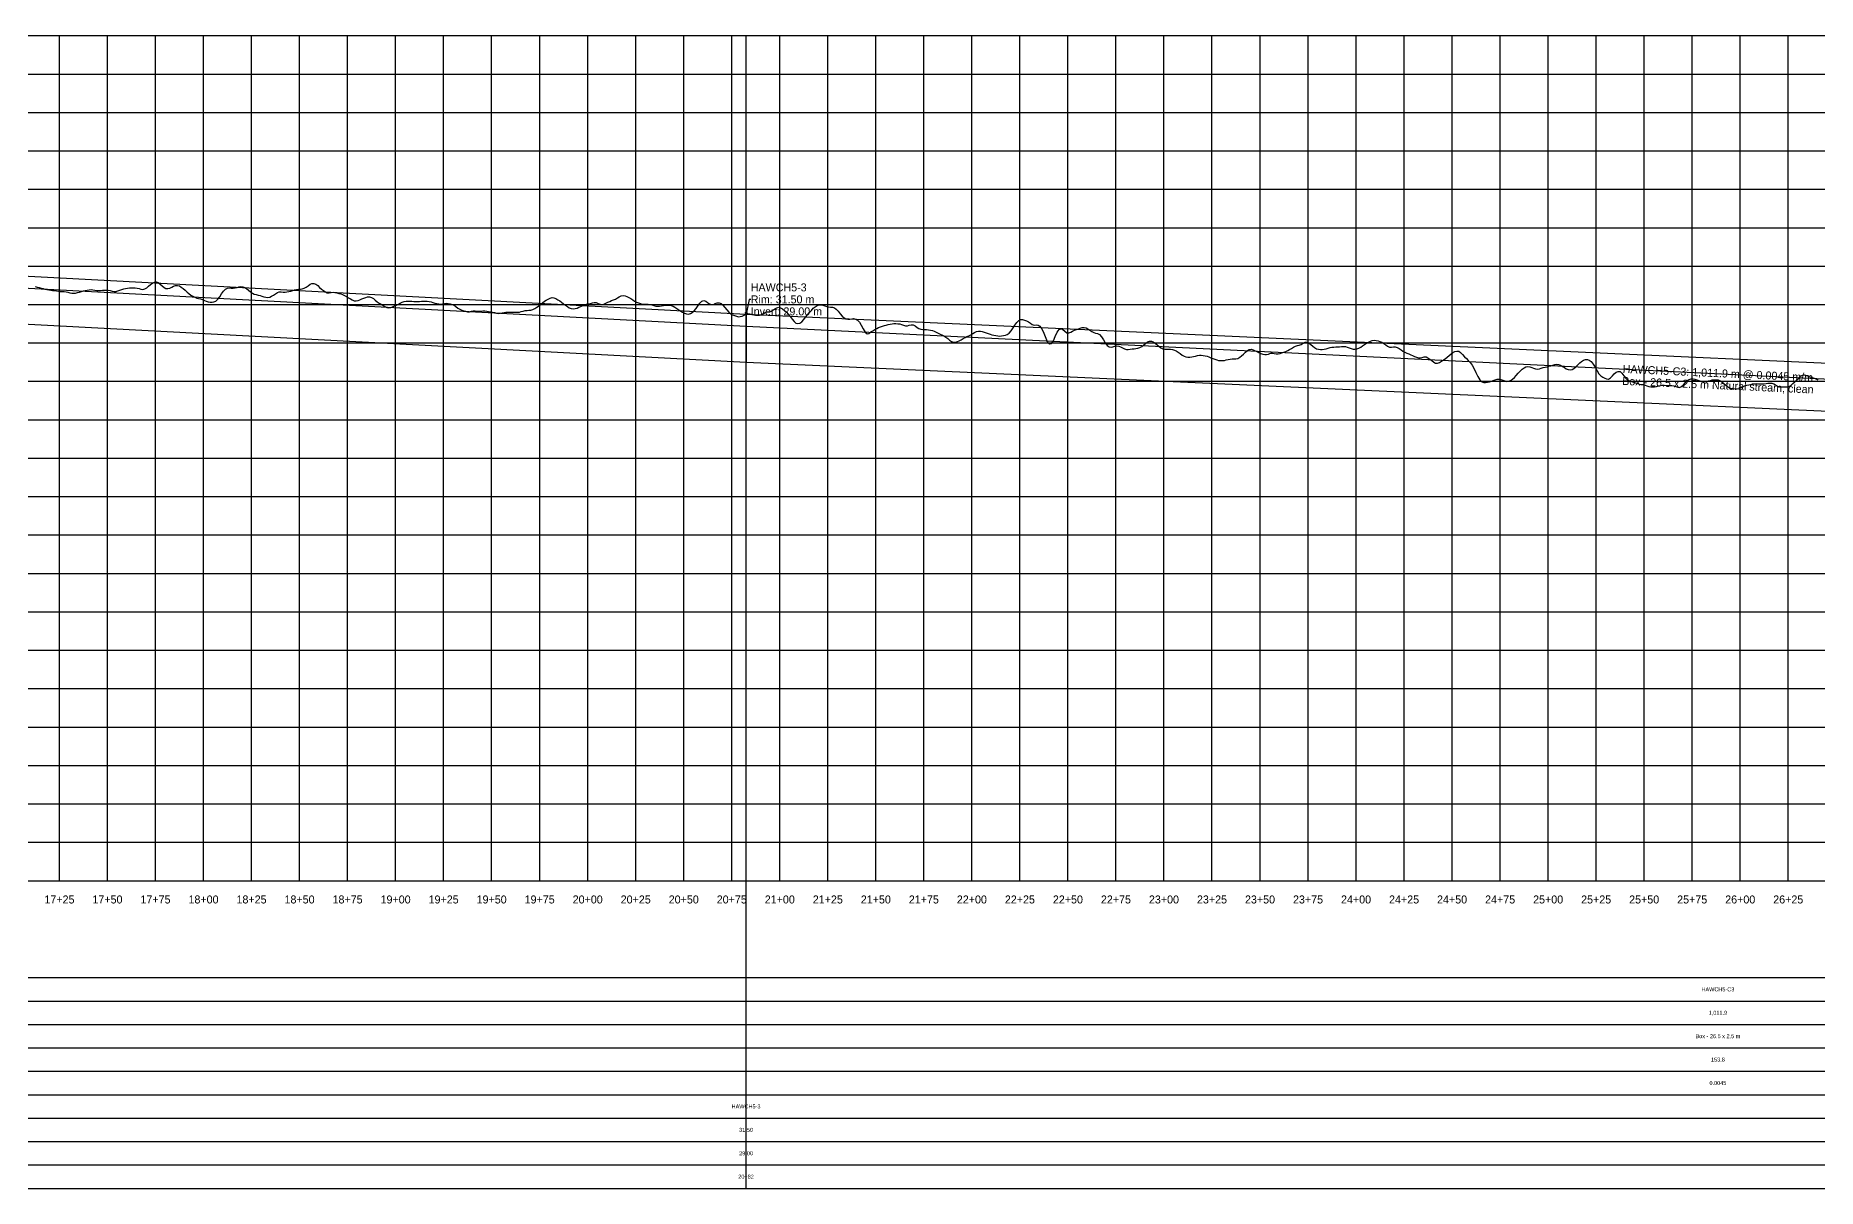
# Model space of a CAD drawing. Extents: x -64 to 7102, y -140 to 462.
# Drawn here: x 1713 to 2640, y -140 to 460 of the extents above; entities that cross this region are included whole.
import ezdxf
from ezdxf.enums import TextEntityAlignment as Align

# ---------------------------------------------------------------- set-up
doc = ezdxf.new("R2010")
doc.units = 0
for name, color, linetype in [('Annotation', 7, 'Continuous'), ('Annotation_Table', 254, 'Continuous'), ('Crown', 7, 'Continuous'), ('Grid', 254, 'Continuous'), ('Grid_Text', 7, 'Continuous'), ('Ground_Elevation', 3, 'Continuous'), ('Hydraulic_Grade', 5, 'Continuous'), ('Invert', 7, 'Continuous'), ('Structure', 7, 'Continuous')]:
    doc.layers.add(name, color=color, linetype=linetype)

msp = doc.modelspace()

# ---------------------------------------------------------------- linework, layer by layer
at = {"layer": 'Annotation', "color": 0}
msp.add_lwpolyline([(2082.44, 315.04), (2082.24, 316.02), (2083.03, 315.84)], close=True, dxfattribs=at)
msp.add_lwpolyline([(2084.88, 322.66), (2084.14, 322.66), (2082.44, 315.04)], dxfattribs=at)
at = {"layer": 'Annotation_Table', "color": 254}
for points in [[(2082.44, -140.21), (2082.44, 460)], [(-25, -30.48), (7074.95, -30.48)], [(-25, -42.67), (7074.95, -42.67)], [(-25, -54.86), (7074.95, -54.86)], [(-25, -67.06), (7074.95, -67.06)], [(-25, -79.25), (7074.95, -79.25)], [(-25, -91.44), (7074.95, -91.44)], [(-25, -103.63), (7074.95, -103.63)], [(-25, -115.82), (7074.95, -115.82)], [(-25, -128.02), (7074.95, -128.02)], [(-25, -140.21), (7074.95, -140.21)]]:
    msp.add_lwpolyline(points, dxfattribs=at)
at = {"layer": 'Crown', "color": 0}
for points in [[(1213.96, 360.9), (2082.44, 315.04)], [(2082.44, 315.04), (2082.44, 315.04)], [(2082.44, 315.04), (3094.33, 269.17)]]:
    msp.add_lwpolyline(points, dxfattribs=at)
at = {"layer": 'Grid', "color": 254}
for points in [[(-25, 460), (7075, 460)], [(1725, 20), (1725, 460)], [(1750, 20), (1750, 460)], [(1775, 20), (1775, 460)], [(1800, 20), (1800, 460)], [(1825, 20), (1825, 460)], [(1850, 20), (1850, 460)], [(1875, 20), (1875, 460)], [(1900, 20), (1900, 460)], [(1925, 20), (1925, 460)], [(1950, 20), (1950, 460)], [(1975, 20), (1975, 460)], [(2000, 20), (2000, 460)], [(2025, 20), (2025, 460)], [(2050, 20), (2050, 460)], [(2075, 20), (2075, 460)], [(2100, 20), (2100, 460)], [(2125, 20), (2125, 460)], [(2150, 20), (2150, 460)], [(2175, 20), (2175, 460)], [(2200, 20), (2200, 460)], [(2225, 20), (2225, 460)], [(2250, 20), (2250, 460)], [(2275, 20), (2275, 460)], [(2300, 20), (2300, 460)], [(2325, 20), (2325, 460)], [(2350, 20), (2350, 460)], [(2375, 20), (2375, 460)], [(2400, 20), (2400, 460)], [(2425, 20), (2425, 460)], [(2450, 20), (2450, 460)], [(2475, 20), (2475, 460)], [(2500, 20), (2500, 460)], [(2525, 20), (2525, 460)], [(2550, 20), (2550, 460)], [(2575, 20), (2575, 460)], [(2600, 20), (2600, 460)], [(2625, 20), (2625, 460)], [(-25, 440), (7075, 440)], [(-25, 420), (7075, 420)], [(-25, 400), (7075, 400)], [(-25, 380), (7075, 380)], [(-25, 360), (7075, 360)], [(-25, 340), (7075, 340)], [(-25, 320), (7075, 320)], [(-25, 300), (7075, 300)], [(-25, 280), (7075, 280)], [(-25, 260), (7075, 260)], [(-25, 240), (7075, 240)], [(-25, 220), (7075, 220)], [(-25, 200), (7075, 200)], [(-25, 180), (7075, 180)], [(-25, 160), (7075, 160)], [(-25, 140), (7075, 140)], [(-25, 120), (7075, 120)], [(-25, 100), (7075, 100)], [(-25, 80), (7075, 80)], [(-25, 60), (7075, 60)], [(-25, 40), (7075, 40)], [(-25, 20), (7075, 20)]]:
    msp.add_lwpolyline(points, dxfattribs=at)
at = {"layer": 'Ground_Elevation', "color": 3}
msp.add_lwpolyline([(1712.44, 329.34), (1713.44, 329.05), (1714.44, 328.78), (1715.44, 328.52), (1716.44, 328.28), (1717.44, 328.05), (1718.44, 327.84), (1719.44, 327.65), (1720.44, 327.49), (1721.44, 327.35), (1722.44, 327.22), (1723.44, 327.08), (1724.44, 326.94), (1725.44, 326.83), (1726.44, 326.76), (1727.44, 326.7), (1728.44, 326.58), (1729.44, 326.39), (1730.44, 326.15), (1731.44, 325.93), (1732.44, 325.86), (1733.44, 325.95), (1734.44, 326.17), (1735.44, 326.44), (1736.44, 326.76), (1737.44, 327.06), (1738.44, 327.32), (1739.44, 327.53), (1740.44, 327.7), (1741.44, 327.74), (1742.44, 327.67), (1743.44, 327.52), (1744.44, 327.38), (1745.44, 327.32), (1746.44, 327.34), (1747.44, 327.42), (1748.44, 327.48), (1749.44, 327.5), (1750.44, 327.41), (1751.44, 327.21), (1752.44, 326.95), (1753.44, 326.78), (1754.44, 326.84), (1755.44, 327.16), (1756.44, 327.53), (1757.44, 327.83), (1758.44, 328.09), (1759.44, 328.33), (1760.44, 328.5), (1761.44, 328.62), (1762.44, 328.69), (1763.44, 328.68), (1764.44, 328.6), (1765.44, 328.46), (1766.44, 328.26), (1767.44, 327.97), (1768.44, 327.84), (1769.44, 328.11), (1770.44, 328.72), (1771.44, 329.56), (1772.44, 330.4), (1773.44, 331.17), (1774.44, 331.69), (1775.44, 331.8), (1776.44, 331.46), (1777.44, 330.66), (1778.44, 329.68), (1779.44, 328.85), (1780.44, 328.36), (1781.44, 328.29), (1782.44, 328.51), (1783.44, 328.96), (1784.44, 329.49), (1785.44, 329.85), (1786.44, 329.9), (1787.44, 329.64), (1788.44, 329.08), (1789.44, 328.32), (1790.44, 327.44), (1791.44, 326.51), (1792.44, 325.68), (1793.44, 324.95), (1794.44, 324.32), (1795.44, 323.78), (1796.44, 323.37), (1797.44, 323.12), (1798.44, 322.93), (1799.44, 322.63), (1800.44, 322.14), (1801.44, 321.69), (1802.44, 321.34), (1803.44, 321.16), (1804.44, 321.17), (1805.44, 321.33), (1806.44, 321.79), (1807.44, 322.73), (1808.44, 324.07), (1809.44, 325.57), (1810.44, 326.97), (1811.44, 328.01), (1812.44, 328.55), (1813.44, 328.68), (1814.44, 328.59), (1815.44, 328.53), (1816.44, 328.63), (1817.44, 328.88), (1818.44, 329.17), (1819.44, 329.35), (1820.44, 329.27), (1821.44, 328.93), (1822.44, 328.27), (1823.44, 327.44), (1824.44, 326.54), (1825.44, 325.86), (1826.44, 325.46), (1827.44, 325.18), (1828.44, 324.9), (1829.44, 324.63), (1830.44, 324.35), (1831.44, 324.06), (1832.44, 323.79), (1833.44, 323.67), (1834.44, 323.84), (1835.44, 324.29), (1836.44, 324.93), (1837.44, 325.64), (1838.44, 326.27), (1839.44, 326.63), (1840.44, 326.63), (1841.44, 326.5), (1842.44, 326.46), (1843.44, 326.59), (1844.44, 326.79), (1845.44, 327.03), (1846.44, 327.33), (1847.44, 327.6), (1848.44, 327.83), (1849.44, 327.97), (1850.44, 328.05), (1851.44, 328.18), (1852.44, 328.51), (1853.44, 329.06), (1854.44, 329.8), (1855.44, 330.51), (1856.44, 330.95), (1857.44, 330.97), (1858.44, 330.58), (1859.44, 329.84), (1860.44, 328.94), (1861.44, 328.07), (1862.44, 327.3), (1863.44, 326.63), (1864.44, 326.15), (1865.44, 326), (1866.44, 326.22), (1867.44, 326.41), (1868.44, 326.27), (1869.44, 326.04), (1870.44, 325.79), (1871.44, 325.52), (1872.44, 325.17), (1873.44, 324.71), (1874.44, 324.13), (1875.44, 323.52), (1876.44, 322.96), (1877.44, 322.39), (1878.44, 322), (1879.44, 321.91), (1880.44, 322.06), (1881.44, 322.44), (1882.44, 322.88), (1883.44, 323.32), (1884.44, 323.7), (1885.44, 323.93), (1886.44, 324), (1887.44, 323.7), (1888.44, 323.11), (1889.44, 322.31), (1890.44, 321.47), (1891.44, 320.77), (1892.44, 320.19), (1893.44, 319.53), (1894.44, 318.91), (1895.44, 318.45), (1896.44, 318.26), (1897.44, 318.4), (1898.44, 318.78), (1899.44, 319.25), (1900.44, 319.71), (1901.44, 320.19), (1902.44, 320.72), (1903.44, 321.2), (1904.44, 321.53), (1905.44, 321.66), (1906.44, 321.7), (1907.44, 321.72), (1908.44, 321.7), (1909.44, 321.6), (1910.44, 321.52), (1911.44, 321.53), (1912.44, 321.63), (1913.44, 321.77), (1914.44, 321.81), (1915.44, 321.76), (1916.44, 321.66), (1917.44, 321.51), (1918.44, 321.31), (1919.44, 321.06), (1920.44, 320.78), (1921.44, 320.54), (1922.44, 320.32), (1923.44, 320.21), (1924.44, 320.28), (1925.44, 320.48), (1926.44, 320.63), (1927.44, 320.58), (1928.44, 320.36), (1929.44, 320.06), (1930.44, 319.62), (1931.44, 318.94), (1932.44, 318.16), (1933.44, 317.55), (1934.44, 317.12), (1935.44, 316.76), (1936.44, 316.45), (1937.44, 316.25), (1938.44, 316.25), (1939.44, 316.51), (1940.44, 316.71), (1941.44, 316.65), (1942.44, 316.58), (1943.44, 316.57), (1944.44, 316.62), (1945.44, 316.66), (1946.44, 316.65), (1947.44, 316.58), (1948.44, 316.44), (1949.44, 316.26), (1950.44, 316.03), (1951.44, 315.76), (1952.44, 315.51), (1953.44, 315.4), (1954.44, 315.5), (1955.44, 315.68), (1956.44, 315.84), (1957.44, 315.94), (1958.44, 315.98), (1959.44, 315.97), (1960.44, 315.96), (1961.44, 315.94), (1962.44, 315.93), (1963.44, 315.96), (1964.44, 316.09), (1965.44, 316.31), (1966.44, 316.58), (1967.44, 316.8), (1968.44, 316.91), (1969.44, 316.98), (1970.44, 317.12), (1971.44, 317.46), (1972.44, 318), (1973.44, 318.57), (1974.44, 319.19), (1975.44, 319.97), (1976.44, 320.84), (1977.44, 321.66), (1978.44, 322.32), (1979.44, 322.85), (1980.44, 323.3), (1981.44, 323.57), (1982.44, 323.44), (1983.44, 323.07), (1984.44, 322.52), (1985.44, 321.84), (1986.44, 321.15), (1987.44, 320.42), (1988.44, 319.66), (1989.44, 318.92), (1990.44, 318.3), (1991.44, 317.92), (1992.44, 317.77), (1993.44, 317.86), (1994.44, 318.14), (1995.44, 318.54), (1996.44, 318.98), (1997.44, 319.42), (1998.44, 319.88), (1999.44, 320.23), (2000.44, 320.43), (2001.44, 320.61), (2002.44, 320.84), (2003.44, 321.02), (2004.44, 320.98), (2005.44, 320.59), (2006.44, 320.11), (2007.44, 319.96), (2008.44, 320.22), (2009.44, 320.66), (2010.44, 321.15), (2011.44, 321.61), (2012.44, 322.01), (2013.44, 322.41), (2014.44, 322.86), (2015.44, 323.41), (2016.44, 323.99), (2017.44, 324.44), (2018.44, 324.63), (2019.44, 324.49), (2020.44, 324.11), (2021.44, 323.65), (2022.44, 323.06), (2023.44, 322.41), (2024.44, 321.8), (2025.44, 321.25), (2026.44, 320.8), (2027.44, 320.44), (2028.44, 320.23), (2029.44, 320.16), (2030.44, 320.19), (2031.44, 320.2), (2032.44, 320.08), (2033.44, 319.8), (2034.44, 319.46), (2035.44, 319.22), (2036.44, 319.13), (2037.44, 319.14), (2038.44, 319.26), (2039.44, 319.46), (2040.44, 319.62), (2041.44, 319.71), (2042.44, 319.68), (2043.44, 319.53), (2044.44, 319.18), (2045.44, 318.6), (2046.44, 317.92), (2047.44, 317.22), (2048.44, 316.58), (2049.44, 316.01), (2050.44, 315.5), (2051.44, 315.12), (2052.44, 315.02), (2053.44, 315.27), (2054.44, 315.78), (2055.44, 316.66), (2056.44, 317.93), (2057.44, 319.4), (2058.44, 320.77), (2059.44, 321.7), (2060.44, 322.01), (2061.44, 321.75), (2062.44, 321.09), (2063.44, 320.42), (2064.44, 320.04), (2065.44, 320.08), (2066.44, 320.45), (2067.44, 320.85), (2068.44, 320.91), (2069.44, 320.48), (2070.44, 319.61), (2071.44, 318.44), (2072.44, 317.19), (2073.44, 316.05), (2074.44, 315.22), (2075.44, 314.69), (2076.44, 314.27), (2077.44, 313.89), (2078.44, 313.66), (2079.44, 313.71), (2080.44, 313.98), (2081.44, 314.48), (2082.44, 315.04), (2083.44, 315.31), (2084.44, 315.21), (2085.44, 314.89), (2086.44, 314.63), (2087.44, 314.43), (2088.44, 314.38), (2089.44, 314.53), (2090.44, 314.88), (2091.44, 315.37), (2092.44, 315.88), (2093.44, 316.14), (2094.44, 316.24), (2095.44, 316.56), (2096.44, 317.09), (2097.44, 317.73), (2098.44, 318.24), (2099.44, 318.53), (2100.44, 318.33), (2101.44, 317.76), (2102.44, 316.95), (2103.44, 315.97), (2104.44, 314.9), (2105.44, 313.75), (2106.44, 312.42), (2107.44, 311.17), (2108.44, 310.35), (2109.44, 310.05), (2110.44, 310.28), (2111.44, 311.04), (2112.44, 312.17), (2113.44, 313.42), (2114.44, 314.63), (2115.44, 315.81), (2116.44, 316.96), (2117.44, 318.02), (2118.44, 318.87), (2119.44, 319.44), (2120.44, 319.76), (2121.44, 319.81), (2122.44, 319.59), (2123.44, 319.23), (2124.44, 318.92), (2125.44, 318.76), (2126.44, 318.67), (2127.44, 318.53), (2128.44, 318.2), (2129.44, 317.55), (2130.44, 316.5), (2131.44, 315.18), (2132.44, 313.96), (2133.44, 313.06), (2134.44, 312.54), (2135.44, 312.37), (2136.44, 312.45), (2137.44, 312.62), (2138.44, 312.68), (2139.44, 312.42), (2140.44, 311.8), (2141.44, 310.72), (2142.44, 309.2), (2143.44, 307.3), (2144.44, 305.6), (2145.44, 304.76), (2146.44, 304.96), (2147.44, 305.75), (2148.44, 306.37), (2149.44, 306.93), (2150.44, 307.49), (2151.44, 307.97), (2152.44, 308.39), (2153.44, 308.75), (2154.44, 309.06), (2155.44, 309.32), (2156.44, 309.57), (2157.44, 309.8), (2158.44, 310.02), (2159.44, 310.19), (2160.44, 310.09), (2161.44, 309.92), (2162.44, 309.96), (2163.44, 309.67), (2164.44, 309.22), (2165.44, 308.95), (2166.44, 308.98), (2167.44, 309.16), (2168.44, 309.42), (2169.44, 309.4), (2170.44, 308.81), (2171.44, 308.08), (2172.44, 307.47), (2173.44, 307.13), (2174.44, 307.06), (2175.44, 307.04), (2176.44, 306.97), (2177.44, 306.87), (2178.44, 306.7), (2179.44, 306.43), (2180.44, 306.04), (2181.44, 305.57), (2182.44, 305.07), (2183.44, 304.62), (2184.44, 304.19), (2185.44, 303.72), (2186.44, 303.08), (2187.44, 302.24), (2188.44, 301.35), (2189.44, 300.68), (2190.44, 300.36), (2191.44, 300.38), (2192.44, 300.66), (2193.44, 301.1), (2194.44, 301.69), (2195.44, 302.37), (2196.44, 302.9), (2197.44, 303.32), (2198.44, 303.73), (2199.44, 304.25), (2200.44, 304.82), (2201.44, 305.37), (2202.44, 305.9), (2203.44, 306.2), (2204.44, 306.13), (2205.44, 305.91), (2206.44, 305.59), (2207.44, 305.23), (2208.44, 304.88), (2209.44, 304.53), (2210.44, 304.22), (2211.44, 303.98), (2212.44, 303.79), (2213.44, 303.67), (2214.44, 303.6), (2215.44, 303.64), (2216.44, 303.78), (2217.44, 304.06), (2218.44, 304.44), (2219.44, 305.12), (2220.44, 306.27), (2221.44, 307.77), (2222.44, 309.23), (2223.44, 310.62), (2224.44, 311.68), (2225.44, 312.15), (2226.44, 312.12), (2227.44, 311.84), (2228.44, 311.52), (2229.44, 311.01), (2230.44, 310.25), (2231.44, 309.58), (2232.44, 309.33), (2233.44, 309.36), (2234.44, 309.32), (2235.44, 308.69), (2236.44, 307.33), (2237.44, 305.16), (2238.44, 302.45), (2239.44, 300.4), (2240.44, 299.5), (2241.44, 299.73), (2242.44, 301.16), (2243.44, 303.37), (2244.44, 305.55), (2245.44, 306.96), (2246.44, 307.42), (2247.44, 306.96), (2248.44, 306.04), (2249.44, 305.33), (2250.44, 305.23), (2251.44, 305.58), (2252.44, 306.06), (2253.44, 306.59), (2254.44, 306.95), (2255.44, 307.26), (2256.44, 307.6), (2257.44, 307.97), (2258.44, 308.03), (2259.44, 307.88), (2260.44, 307.39), (2261.44, 306.63), (2262.44, 305.94), (2263.44, 305.46), (2264.44, 305.14), (2265.44, 304.87), (2266.44, 304.35), (2267.44, 303.24), (2268.44, 301.61), (2269.44, 299.97), (2270.44, 298.74), (2271.44, 298.03), (2272.44, 297.81), (2273.44, 298), (2274.44, 298.31), (2275.44, 298.5), (2276.44, 298.39), (2277.44, 297.97), (2278.44, 297.37), (2279.44, 296.86), (2280.44, 296.63), (2281.44, 296.62), (2282.44, 296.79), (2283.44, 296.94), (2284.44, 296.97), (2285.44, 297.01), (2286.44, 297.19), (2287.44, 297.58), (2288.44, 298.17), (2289.44, 298.93), (2290.44, 299.77), (2291.44, 300.49), (2292.44, 300.91), (2293.44, 300.91), (2294.44, 300.55), (2295.44, 299.89), (2296.44, 299.01), (2297.44, 298.12), (2298.44, 297.38), (2299.44, 296.91), (2300.44, 296.74), (2301.44, 296.73), (2302.44, 296.75), (2303.44, 296.7), (2304.44, 296.54), (2305.44, 296.26), (2306.44, 295.84), (2307.44, 295.23), (2308.44, 294.43), (2309.44, 293.61), (2310.44, 293.03), (2311.44, 292.75), (2312.44, 292.66), (2313.44, 292.66), (2314.44, 292.71), (2315.44, 292.89), (2316.44, 293.15), (2317.44, 293.43), (2318.44, 293.57), (2319.44, 293.62), (2320.44, 293.53), (2321.44, 293.33), (2322.44, 293.03), (2323.44, 292.7), (2324.44, 292.31), (2325.44, 291.91), (2326.44, 291.51), (2327.44, 291.17), (2328.44, 290.92), (2329.44, 290.79), (2330.44, 290.8), (2331.44, 290.92), (2332.44, 291.13), (2333.44, 291.39), (2334.44, 291.6), (2335.44, 291.73), (2336.44, 291.76), (2337.44, 291.79), (2338.44, 291.95), (2339.44, 292.5), (2340.44, 293.29), (2341.44, 294.2), (2342.44, 295.18), (2343.44, 296.08), (2344.44, 296.64), (2345.44, 296.73), (2346.44, 296.42), (2347.44, 295.95), (2348.44, 295.46), (2349.44, 294.93), (2350.44, 294.46), (2351.44, 294.08), (2352.44, 293.89), (2353.44, 293.9), (2354.44, 294.2), (2355.44, 294.62), (2356.44, 294.73), (2357.44, 294.54), (2358.44, 294.39), (2359.44, 294.38), (2360.44, 294.51), (2361.44, 294.76), (2362.44, 295.1), (2363.44, 295.52), (2364.44, 295.99), (2365.44, 296.53), (2366.44, 297.14), (2367.44, 297.79), (2368.44, 298.38), (2369.44, 298.71), (2370.44, 298.83), (2371.44, 299.25), (2372.44, 299.9), (2373.44, 300.35), (2374.44, 300.38), (2375.44, 299.94), (2376.44, 299.24), (2377.44, 298.37), (2378.44, 297.58), (2379.44, 297), (2380.44, 296.7), (2381.44, 296.56), (2382.44, 296.54), (2383.44, 296.68), (2384.44, 296.99), (2385.44, 297.35), (2386.44, 297.6), (2387.44, 297.75), (2388.44, 297.84), (2389.44, 297.92), (2390.44, 297.96), (2391.44, 298.01), (2392.44, 298.1), (2393.44, 298.17), (2394.44, 298.11), (2395.44, 297.83), (2396.44, 297.43), (2397.44, 297.04), (2398.44, 296.77), (2399.44, 296.69), (2400.44, 296.86), (2401.44, 297.27), (2402.44, 297.84), (2403.44, 298.5), (2404.44, 299.17), (2405.44, 299.81), (2406.44, 300.42), (2407.44, 300.93), (2408.44, 301.27), (2409.44, 301.35), (2410.44, 301.27), (2411.44, 301.06), (2412.44, 300.73), (2413.44, 300.33), (2414.44, 299.76), (2415.44, 299.07), (2416.44, 298.36), (2417.44, 297.86), (2418.44, 297.84), (2419.44, 298.03), (2420.44, 297.93), (2421.44, 297.59), (2422.44, 297.03), (2423.44, 296.38), (2424.44, 295.74), (2425.44, 295.16), (2426.44, 294.67), (2427.44, 294.25), (2428.44, 293.86), (2429.44, 293.42), (2430.44, 293.01), (2431.44, 292.6), (2432.44, 292.21), (2433.44, 292.18), (2434.44, 292.46), (2435.44, 292.72), (2436.44, 292.67), (2437.44, 292.3), (2438.44, 291.62), (2439.44, 290.81), (2440.44, 290.03), (2441.44, 289.5), (2442.44, 289.44), (2443.44, 289.86), (2444.44, 290.49), (2445.44, 291.12), (2446.44, 291.78), (2447.44, 292.57), (2448.44, 293.47), (2449.44, 294.35), (2450.44, 295.04), (2451.44, 295.47), (2452.44, 295.74), (2453.44, 295.65), (2454.44, 295.01), (2455.44, 293.96), (2456.44, 292.84), (2457.44, 291.87), (2458.44, 290.91), (2459.44, 289.79), (2460.44, 288.38), (2461.44, 286.59), (2462.44, 284.52), (2463.44, 282.43), (2464.44, 280.77), (2465.44, 279.73), (2466.44, 279.33), (2467.44, 279.34), (2468.44, 279.56), (2469.44, 279.81), (2470.44, 280.09), (2471.44, 280.44), (2472.44, 280.83), (2473.44, 281.12), (2474.44, 281.16), (2475.44, 280.97), (2476.44, 280.58), (2477.44, 280.19), (2478.44, 279.96), (2479.44, 280), (2480.44, 280.36), (2481.44, 281.06), (2482.44, 281.97), (2483.44, 283.05), (2484.44, 284.18), (2485.44, 285.26), (2486.44, 286.25), (2487.44, 287.07), (2488.44, 287.62), (2489.44, 287.75), (2490.44, 287.57), (2491.44, 287.27), (2492.44, 286.91), (2493.44, 286.57), (2494.44, 286.42), (2495.44, 286.58), (2496.44, 286.91), (2497.44, 287.19), (2498.44, 287.44), (2499.44, 287.63), (2500.44, 287.83), (2501.44, 288.06), (2502.44, 288.36), (2503.44, 288.71), (2504.44, 288.98), (2505.44, 288.85), (2506.44, 288.36), (2507.44, 287.75), (2508.44, 287.12), (2509.44, 286.56), (2510.44, 286.13), (2511.44, 285.94), (2512.44, 286.11), (2513.44, 286.71), (2514.44, 287.6), (2515.44, 288.59), (2516.44, 289.57), (2517.44, 290.39), (2518.44, 290.95), (2519.44, 291.3), (2520.44, 291.4), (2521.44, 291.08), (2522.44, 290.26), (2523.44, 288.96), (2524.44, 287.29), (2525.44, 285.43), (2526.44, 283.92), (2527.44, 282.93), (2528.44, 282.25), (2529.44, 281.69), (2530.44, 281.22), (2531.44, 281.21), (2532.44, 281.85), (2533.44, 282.83), (2534.44, 283.86), (2535.44, 284.72), (2536.44, 285.2), (2537.44, 285.05), (2538.44, 284.17), (2539.44, 282.86), (2540.44, 281.62), (2541.44, 280.75), (2542.44, 280.34), (2543.44, 279.93), (2544.44, 279.51), (2545.44, 279.14), (2546.44, 278.82), (2547.44, 278.57), (2548.44, 278.38), (2549.44, 278.27), (2550.44, 278.08), (2551.44, 277.63), (2552.44, 277.33), (2553.44, 277.14), (2554.44, 277.11), (2555.44, 277.2), (2556.44, 277.37), (2557.44, 277.58), (2558.44, 277.83), (2559.44, 277.99), (2560.44, 277.96), (2561.44, 277.81), (2562.44, 277.83), (2563.44, 277.91), (2564.44, 277.91), (2565.44, 277.71), (2566.44, 277.33), (2567.44, 276.92), (2568.44, 276.79), (2569.44, 277.26), (2570.44, 278.22), (2571.44, 279.39), (2572.44, 280.35), (2573.44, 281.02), (2574.44, 281.36), (2575.44, 281.37), (2576.44, 281.1), (2577.44, 280.72), (2578.44, 280.35), (2579.44, 280.07), (2580.44, 279.92), (2581.44, 279.87), (2582.44, 279.99), (2583.44, 280.24), (2584.44, 280.51), (2585.44, 280.72), (2586.44, 280.81), (2587.44, 280.82), (2588.44, 280.75), (2589.44, 280.42), (2590.44, 279.75), (2591.44, 278.93), (2592.44, 278.08), (2593.44, 277.28), (2594.44, 276.66), (2595.44, 276.31), (2596.44, 276.23), (2597.44, 276.16), (2598.44, 276.16), (2599.44, 276.35), (2600.44, 276.84), (2601.44, 277.38), (2602.44, 277.68), (2603.44, 277.93), (2604.44, 278.18), (2605.44, 278.42), (2606.44, 278.62), (2607.44, 278.75), (2608.44, 278.79), (2609.44, 278.77), (2610.44, 278.72), (2611.44, 278.71), (2612.44, 278.76), (2613.44, 278.9), (2614.44, 279.06), (2615.44, 279.11), (2616.44, 278.99), (2617.44, 278.64), (2618.44, 278.11), (2619.44, 277.5), (2620.44, 277.14), (2621.44, 277.05), (2622.44, 277.06), (2623.44, 277.06), (2624.44, 277.12), (2625.44, 277.38), (2626.44, 277.94), (2627.44, 278.81), (2628.44, 279.77), (2629.44, 280.74), (2630.44, 281.72), (2631.44, 282.65), (2632.44, 283.27), (2633.44, 283.39), (2634.44, 283.07), (2635.44, 282.68), (2636.44, 282.33), (2637.44, 281.99), (2638.44, 281.64), (2639.44, 281.25), (2640.44, 280.8)], dxfattribs=at)
at = {"layer": 'Hydraulic_Grade', "color": 5}
for points in [[(1213.96, 354.65), (2082.44, 308.68)], [(2082.44, 308.68), (2082.44, 308.68)], [(2082.44, 308.68), (3094.33, 259.26)]]:
    msp.add_lwpolyline(points, dxfattribs=at)
at = {"layer": 'Invert', "color": 0}
for points in [[(1213.96, 335.9), (2082.44, 290.04)], [(2082.44, 290.04), (2082.44, 290.04)], [(2082.44, 290.04), (3094.33, 244.17)]]:
    msp.add_lwpolyline(points, dxfattribs=at)
at = {"layer": 'Structure', "color": 0}
msp.add_lwpolyline([(2082.44, 315.04), (2082.44, 290.04)], dxfattribs=at)
msp.add_lwpolyline([(2082.44, 315.04), (2082.44, 290.04)], dxfattribs=at)

# ---------------------------------------------------------------- texts
at = {"layer": 'Annotation', "color": 0}
for s, height, p in [('HAWCH5-3', 4.167, (2084.88, 328.91)), ('Rim: 31.50 m', 4.1667, (2084.88, 322.66)), ('Invert: 29.00 m', 4.1667, (2084.88, 316.41))]:
    msp.add_text(s, height=height, dxfattribs=at).set_placement(p, align=Align.MIDDLE_LEFT)
for s, p in [('HAWCH5-C3: 1,011.9 m @ 0.0045 m/m', (2588.38, 284.25)), ('Box - 26.5 x 2.5 m Natural stream, clean', (2588.38, 278))]:
    msp.add_text(s, height=4.1667, rotation=357.4045, dxfattribs=at).set_placement(p, align=Align.MIDDLE_CENTER)
at = {"layer": 'Annotation_Table', "color": 0}
for s, height, p in [('HAWCH5-C3', 2.083, (2588.38, -36.58)), ('1,011.9', 2.083, (2588.38, -48.77)), ('Box - 26.5 x 2.5 m', 2.0833, (2588.38, -60.96)), ('153.8', 2.083, (2588.38, -73.15)), ('0.0045', 2.083, (2588.38, -85.34)), ('HAWCH5-3', 2.083, (2082.44, -97.54)), ('31.50', 2.083, (2082.44, -109.73)), ('29.00', 2.083, (2082.44, -121.92)), ('20+82', 2.083, (2082.44, -134.11))]:
    msp.add_text(s, height=height, dxfattribs=at).set_placement(p, align=Align.MIDDLE_CENTER)
at = {"layer": 'Grid_Text', "color": 0}
for s, p in [('17+25', (1725, 12.3)), ('17+50', (1750, 12.3)), ('17+75', (1775, 12.3)), ('18+00', (1800, 12.3)), ('18+25', (1825, 12.3)), ('18+50', (1850, 12.3)), ('18+75', (1875, 12.3)), ('19+00', (1900, 12.3)), ('19+25', (1925, 12.3)), ('19+50', (1950, 12.3)), ('19+75', (1975, 12.3)), ('20+00', (2000, 12.3)), ('20+25', (2025, 12.3)), ('20+50', (2050, 12.3)), ('20+75', (2075, 12.3)), ('21+00', (2100, 12.3)), ('21+25', (2125, 12.3)), ('21+50', (2150, 12.3)), ('21+75', (2175, 12.3)), ('22+00', (2200, 12.3)), ('22+25', (2225, 12.3)), ('22+50', (2250, 12.3)), ('22+75', (2275, 12.3)), ('23+00', (2300, 12.3)), ('23+25', (2325, 12.3)), ('23+50', (2350, 12.3)), ('23+75', (2375, 12.3)), ('24+00', (2400, 12.3)), ('24+25', (2425, 12.3)), ('24+50', (2450, 12.3)), ('24+75', (2475, 12.3)), ('25+00', (2500, 12.3)), ('25+25', (2525, 12.3)), ('25+50', (2550, 12.3)), ('25+75', (2575, 12.3)), ('26+00', (2600, 12.3)), ('26+25', (2625, 12.3))]:
    msp.add_text(s, height=4.167, dxfattribs=at).set_placement(p, align=Align.TOP_CENTER)

doc.saveas('drawing.dxf')
